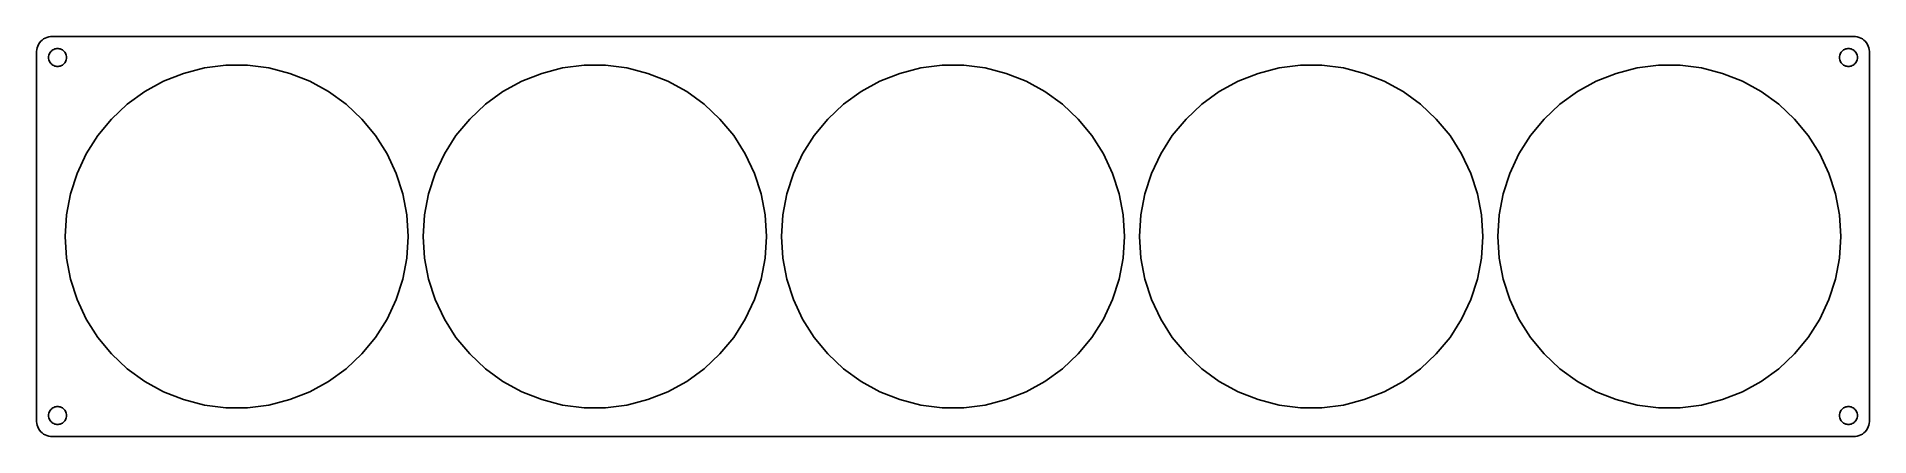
# Model space of a CAD drawing. Header units: metres. Extents: x -307 to 307, y -67 to 67.
import ezdxf

# ---------------------------------------------------------------- set-up
doc = ezdxf.new("R2010")
doc.units = ezdxf.units.M

msp = doc.modelspace()

# ---------------------------------------------------------------- linework, layer by layer
for p, q in [((-306.961, 62.6267), (-307, 62)), ((-307, 62), (-307, -62)), ((-306.843, 63.2434), (-306.961, 62.6267)), ((-306.649, 63.8406), (-306.843, 63.2434)), ((-306.382, 64.4088), (-306.649, 63.8406)), ((-306.045, 64.9389), (-306.382, 64.4088)), ((-305.645, 65.4227), (-306.045, 64.9389)), ((-305.187, 65.8526), (-305.645, 65.4227)), ((-304.679, 66.2216), (-305.187, 65.8526)), ((-304.129, 66.5241), (-304.679, 66.2216)), ((-303.545, 66.7553), (-304.129, 66.5241)), ((-302.937, 66.9114), (-303.545, 66.7553)), ((-302.314, 66.9901), (-302.937, 66.9114)), ((-302.789, 61.1044), (-302.629, 61.4453)), ((-302.629, 61.4453), (-302.427, 61.7634)), ((-302.427, 61.7634), (-302.187, 62.0536)), ((302.314, 66.9901), (-302.314, 66.9901)), ((-302.187, 62.0536), (-301.912, 62.3115)), ((-301.912, 62.3115), (-301.607, 62.533)), ((-301.607, 62.533), (-301.277, 62.7145)), ((-301.277, 62.7145), (-300.927, 62.8532)), ((-300.927, 62.8532), (-300.562, 62.9469)), ((-300.562, 62.9469), (-300.188, 62.9941)), ((-300.188, 62.9941), (-299.812, 62.9941)), ((-299.812, 62.9941), (-299.438, 62.9469)), ((-299.438, 62.9469), (-299.073, 62.8532)), ((-299.073, 62.8532), (-298.723, 62.7145)), ((-298.723, 62.7145), (-298.393, 62.533)), ((-298.393, 62.533), (-298.088, 62.3115)), ((-298.088, 62.3115), (-297.813, 62.0536)), ((-297.813, 62.0536), (-297.573, 61.7634)), ((-297.573, 61.7634), (-297.371, 61.4453)), ((-297.371, 61.4453), (-297.211, 61.1044)), ((297.211, 61.1044), (297.371, 61.4453)), ((297.371, 61.4453), (297.573, 61.7634)), ((297.573, 61.7634), (297.813, 62.0536)), ((297.813, 62.0536), (298.088, 62.3115)), ((298.088, 62.3115), (298.393, 62.533)), ((298.393, 62.533), (298.723, 62.7145)), ((298.723, 62.7145), (299.073, 62.8532)), ((299.073, 62.8532), (299.438, 62.9469)), ((299.438, 62.9469), (299.812, 62.9941)), ((299.812, 62.9941), (300.188, 62.9941)), ((300.188, 62.9941), (300.562, 62.9469)), ((300.562, 62.9469), (300.927, 62.8532)), ((300.927, 62.8532), (301.277, 62.7145)), ((301.277, 62.7145), (301.607, 62.533)), ((301.607, 62.533), (301.912, 62.3115)), ((301.912, 62.3115), (302.187, 62.0536)), ((302.187, 62.0536), (302.427, 61.7634)), ((302.937, 66.9114), (302.314, 66.9901)), ((302.427, 61.7634), (302.629, 61.4453)), ((302.629, 61.4453), (302.789, 61.1044)), ((303.545, 66.7553), (302.937, 66.9114)), ((304.129, 66.5241), (303.545, 66.7553)), ((304.679, 66.2216), (304.129, 66.5241)), ((305.187, 65.8526), (304.679, 66.2216)), ((305.645, 65.4227), (305.187, 65.8526)), ((306.045, 64.9389), (305.645, 65.4227)), ((306.382, 64.4088), (306.045, 64.9389)), ((306.649, 63.8406), (306.382, 64.4088)), ((306.843, 63.2434), (306.649, 63.8406)), ((306.961, 62.6267), (306.843, 63.2434)), ((307, 62), (306.961, 62.6267)), ((307, -62), (307, 62)), ((-303, 60), (-302.976, 60.376)), ((-302.976, 59.624), (-303, 60)), ((-302.976, 60.376), (-302.906, 60.7461)), ((-302.906, 59.2539), (-302.976, 59.624)), ((-302.906, 60.7461), (-302.789, 61.1044)), ((-302.789, 58.8956), (-302.906, 59.2539)), ((-302.629, 58.5547), (-302.789, 58.8956)), ((-302.427, 58.2366), (-302.629, 58.5547)), ((-302.187, 57.9464), (-302.427, 58.2366)), ((-301.912, 57.6885), (-302.187, 57.9464)), ((-301.607, 57.467), (-301.912, 57.6885)), ((-301.277, 57.2855), (-301.607, 57.467)), ((-300.927, 57.1468), (-301.277, 57.2855)), ((-300.562, 57.0531), (-300.927, 57.1468)), ((-300.188, 57.0059), (-300.562, 57.0531)), ((-299.812, 57.0059), (-300.188, 57.0059)), ((-299.438, 57.0531), (-299.812, 57.0059)), ((-299.073, 57.1468), (-299.438, 57.0531)), ((-298.723, 57.2855), (-299.073, 57.1468)), ((-298.393, 57.467), (-298.723, 57.2855)), ((-298.088, 57.6885), (-298.393, 57.467)), ((-297.813, 57.9464), (-298.088, 57.6885)), ((-297.573, 58.2366), (-297.813, 57.9464)), ((-297.371, 58.5547), (-297.573, 58.2366)), ((-297.211, 58.8956), (-297.371, 58.5547)), ((-297.211, 61.1044), (-297.094, 60.7461)), ((-297.094, 59.2539), (-297.211, 58.8956)), ((-297.094, 60.7461), (-297.024, 60.376)), ((-297.024, 59.624), (-297.094, 59.2539)), ((-297.024, 60.376), (-297, 60)), ((-297, 60), (-297.024, 59.624)), ((-257.768, 54.6857), (-250.774, 56.4815)), ((-250.774, 56.4815), (-243.61, 57.3865)), ((-243.61, 57.3865), (-236.39, 57.3865)), ((-236.39, 57.3865), (-229.226, 56.4815)), ((-229.226, 56.4815), (-222.232, 54.6857)), ((-137.768, 54.6857), (-130.774, 56.4815)), ((-130.774, 56.4815), (-123.61, 57.3865)), ((-123.61, 57.3865), (-116.39, 57.3865)), ((-116.39, 57.3865), (-109.226, 56.4815)), ((-109.226, 56.4815), (-102.232, 54.6857)), ((-17.7685, 54.6857), (-10.7744, 56.4815)), ((-10.7744, 56.4815), (-3.61044, 57.3865)), ((-3.61044, 57.3865), (3.61044, 57.3865)), ((3.61044, 57.3865), (10.7744, 56.4815)), ((10.7744, 56.4815), (17.7685, 54.6857)), ((102.232, 54.6857), (109.226, 56.4815)), ((109.226, 56.4815), (116.39, 57.3865)), ((116.39, 57.3865), (123.61, 57.3865)), ((123.61, 57.3865), (130.774, 56.4815)), ((130.774, 56.4815), (137.768, 54.6857)), ((222.232, 54.6857), (229.226, 56.4815)), ((229.226, 56.4815), (236.39, 57.3865)), ((236.39, 57.3865), (243.61, 57.3865)), ((243.61, 57.3865), (250.774, 56.4815)), ((250.774, 56.4815), (257.768, 54.6857)), ((297, 60), (297.024, 60.376)), ((297.024, 59.624), (297, 60)), ((297.024, 60.376), (297.094, 60.7461)), ((297.094, 59.2539), (297.024, 59.624)), ((297.094, 60.7461), (297.211, 61.1044)), ((297.211, 58.8956), (297.094, 59.2539)), ((297.371, 58.5547), (297.211, 58.8956)), ((297.573, 58.2366), (297.371, 58.5547)), ((297.813, 57.9464), (297.573, 58.2366)), ((298.088, 57.6885), (297.813, 57.9464)), ((298.393, 57.467), (298.088, 57.6885)), ((298.723, 57.2855), (298.393, 57.467)), ((299.073, 57.1468), (298.723, 57.2855)), ((299.438, 57.0531), (299.073, 57.1468)), ((299.812, 57.0059), (299.438, 57.0531)), ((300.188, 57.0059), (299.812, 57.0059)), ((300.562, 57.0531), (300.188, 57.0059)), ((300.927, 57.1468), (300.562, 57.0531)), ((301.277, 57.2855), (300.927, 57.1468)), ((301.607, 57.467), (301.277, 57.2855)), ((301.912, 57.6885), (301.607, 57.467)), ((302.187, 57.9464), (301.912, 57.6885)), ((302.427, 58.2366), (302.187, 57.9464)), ((302.629, 58.5547), (302.427, 58.2366)), ((302.789, 58.8956), (302.629, 58.5547)), ((302.789, 61.1044), (302.906, 60.7461)), ((302.906, 59.2539), (302.789, 58.8956)), ((302.906, 60.7461), (302.976, 60.376)), ((302.976, 59.624), (302.906, 59.2539)), ((302.976, 60.376), (303, 60)), ((303, 60), (302.976, 59.624)), ((-270.81, 48.5488), (-264.482, 52.0276)), ((-264.482, 52.0276), (-257.768, 54.6857)), ((-222.232, 54.6857), (-215.518, 52.0276)), ((-215.518, 52.0276), (-209.19, 48.5488)), ((-150.81, 48.5488), (-144.482, 52.0276)), ((-144.482, 52.0276), (-137.768, 54.6857)), ((-102.232, 54.6857), (-95.5177, 52.0276)), ((-95.5177, 52.0276), (-89.19, 48.5488)), ((-30.81, 48.5488), (-24.4823, 52.0276)), ((-24.4823, 52.0276), (-17.7685, 54.6857)), ((17.7685, 54.6857), (24.4823, 52.0276)), ((24.4823, 52.0276), (30.81, 48.5488)), ((89.19, 48.5488), (95.5177, 52.0276)), ((95.5177, 52.0276), (102.232, 54.6857)), ((137.768, 54.6857), (144.482, 52.0276)), ((144.482, 52.0276), (150.81, 48.5488)), ((209.19, 48.5488), (215.518, 52.0276)), ((215.518, 52.0276), (222.232, 54.6857)), ((257.768, 54.6857), (264.482, 52.0276)), ((264.482, 52.0276), (270.81, 48.5488)), ((-281.916, 39.3615), (-276.652, 44.3045)), ((-276.652, 44.3045), (-270.81, 48.5488)), ((-209.19, 48.5488), (-203.348, 44.3045)), ((-203.348, 44.3045), (-198.084, 39.3615)), ((-161.916, 39.3615), (-156.652, 44.3045)), ((-156.652, 44.3045), (-150.81, 48.5488)), ((-89.19, 48.5488), (-83.3481, 44.3045)), ((-83.3481, 44.3045), (-78.0843, 39.3615)), ((-41.9157, 39.3615), (-36.6519, 44.3045)), ((-36.6519, 44.3045), (-30.81, 48.5488)), ((30.81, 48.5488), (36.6519, 44.3045)), ((36.6519, 44.3045), (41.9157, 39.3615)), ((78.0843, 39.3615), (83.3481, 44.3045)), ((83.3481, 44.3045), (89.19, 48.5488)), ((150.81, 48.5488), (156.652, 44.3045)), ((156.652, 44.3045), (161.916, 39.3615)), ((198.084, 39.3615), (203.348, 44.3045)), ((203.348, 44.3045), (209.19, 48.5488)), ((270.81, 48.5488), (276.652, 44.3045)), ((276.652, 44.3045), (281.916, 39.3615)), ((-286.518, 33.7977), (-281.916, 39.3615)), ((-198.084, 39.3615), (-193.482, 33.7977)), ((-166.518, 33.7977), (-161.916, 39.3615)), ((-78.0843, 39.3615), (-73.4815, 33.7977)), ((-46.5185, 33.7977), (-41.9157, 39.3615)), ((41.9157, 39.3615), (46.5185, 33.7977)), ((73.4815, 33.7977), (78.0843, 39.3615)), ((161.916, 39.3615), (166.518, 33.7977)), ((193.482, 33.7977), (198.084, 39.3615)), ((281.916, 39.3615), (286.518, 33.7977)), ((-290.388, 27.7008), (-286.518, 33.7977)), ((-193.482, 33.7977), (-189.612, 27.7008)), ((-170.388, 27.7008), (-166.518, 33.7977)), ((-73.4815, 33.7977), (-69.6124, 27.7008)), ((-50.3876, 27.7008), (-46.5185, 33.7977)), ((46.5185, 33.7977), (50.3876, 27.7008)), ((69.6124, 27.7008), (73.4815, 33.7977)), ((166.518, 33.7977), (170.388, 27.7008)), ((189.612, 27.7008), (193.482, 33.7977)), ((286.518, 33.7977), (290.388, 27.7008)), ((-293.462, 21.1672), (-290.388, 27.7008)), ((-189.612, 27.7008), (-186.538, 21.1672)), ((-173.462, 21.1672), (-170.388, 27.7008)), ((-69.6124, 27.7008), (-66.5378, 21.1672)), ((-53.4621, 21.1672), (-50.3876, 27.7008)), ((50.3876, 27.7008), (53.4621, 21.1672)), ((66.5378, 21.1672), (69.6124, 27.7008)), ((170.388, 27.7008), (173.462, 21.1672)), ((186.538, 21.1672), (189.612, 27.7008)), ((290.388, 27.7008), (293.462, 21.1672)), ((-295.694, 14.2997), (-293.462, 21.1672)), ((-186.538, 21.1672), (-184.306, 14.2997)), ((-175.694, 14.2997), (-173.462, 21.1672)), ((-66.5378, 21.1672), (-64.3065, 14.2997)), ((-55.6935, 14.2997), (-53.4621, 21.1672)), ((53.4621, 21.1672), (55.6935, 14.2997)), ((64.3065, 14.2997), (66.5378, 21.1672)), ((173.462, 21.1672), (175.694, 14.2997)), ((184.306, 14.2997), (186.538, 21.1672)), ((293.462, 21.1672), (295.694, 14.2997)), ((-297.047, 7.20665), (-295.694, 14.2997)), ((-184.306, 14.2997), (-182.953, 7.20665)), ((-177.047, 7.20665), (-175.694, 14.2997)), ((-64.3065, 14.2997), (-62.9534, 7.20665)), ((-57.0466, 7.20665), (-55.6935, 14.2997)), ((55.6935, 14.2997), (57.0466, 7.20665)), ((62.9534, 7.20665), (64.3065, 14.2997)), ((175.694, 14.2997), (177.047, 7.20665)), ((182.953, 7.20665), (184.306, 14.2997)), ((295.694, 14.2997), (297.047, 7.20665)), ((-297.5, 0), (-297.047, 7.20665)), ((-182.953, 7.20665), (-182.5, 0)), ((-177.5, 0), (-177.047, 7.20665)), ((-62.9534, 7.20665), (-62.5, 0)), ((-57.5, 0), (-57.0466, 7.20665)), ((57.0466, 7.20665), (57.5, 0)), ((62.5, 0), (62.9534, 7.20665)), ((177.047, 7.20665), (177.5, 0)), ((182.5, 0), (182.953, 7.20665)), ((297.047, 7.20665), (297.5, 0)), ((-297.047, -7.20665), (-297.5, 0)), ((-182.5, 0), (-182.953, -7.20665)), ((-177.047, -7.20665), (-177.5, 0)), ((-62.5, 0), (-62.9534, -7.20665)), ((-57.0466, -7.20665), (-57.5, 0)), ((57.5, 0), (57.0466, -7.20665)), ((62.9534, -7.20665), (62.5, 0)), ((177.5, 0), (177.047, -7.20665)), ((182.953, -7.20665), (182.5, 0)), ((297.5, 0), (297.047, -7.20665)), ((-295.694, -14.2997), (-297.047, -7.20665)), ((-182.953, -7.20665), (-184.306, -14.2997)), ((-175.694, -14.2997), (-177.047, -7.20665)), ((-62.9534, -7.20665), (-64.3065, -14.2997)), ((-55.6935, -14.2997), (-57.0466, -7.20665)), ((57.0466, -7.20665), (55.6935, -14.2997)), ((64.3065, -14.2997), (62.9534, -7.20665)), ((177.047, -7.20665), (175.694, -14.2997)), ((184.306, -14.2997), (182.953, -7.20665)), ((297.047, -7.20665), (295.694, -14.2997)), ((-293.462, -21.1672), (-295.694, -14.2997)), ((-184.306, -14.2997), (-186.538, -21.1672)), ((-173.462, -21.1672), (-175.694, -14.2997)), ((-64.3065, -14.2997), (-66.5378, -21.1672)), ((-53.4621, -21.1672), (-55.6935, -14.2997)), ((55.6935, -14.2997), (53.4621, -21.1672)), ((66.5378, -21.1672), (64.3065, -14.2997)), ((175.694, -14.2997), (173.462, -21.1672)), ((186.538, -21.1672), (184.306, -14.2997)), ((295.694, -14.2997), (293.462, -21.1672)), ((-290.388, -27.7008), (-293.462, -21.1672)), ((-186.538, -21.1672), (-189.612, -27.7008)), ((-170.388, -27.7008), (-173.462, -21.1672)), ((-66.5378, -21.1672), (-69.6124, -27.7008)), ((-50.3876, -27.7008), (-53.4621, -21.1672)), ((53.4621, -21.1672), (50.3876, -27.7008)), ((69.6124, -27.7008), (66.5378, -21.1672)), ((173.462, -21.1672), (170.388, -27.7008)), ((189.612, -27.7008), (186.538, -21.1672)), ((293.462, -21.1672), (290.388, -27.7008)), ((-286.518, -33.7977), (-290.388, -27.7008)), ((-189.612, -27.7008), (-193.482, -33.7977)), ((-166.518, -33.7977), (-170.388, -27.7008)), ((-69.6124, -27.7008), (-73.4815, -33.7977)), ((-46.5185, -33.7977), (-50.3876, -27.7008)), ((50.3876, -27.7008), (46.5185, -33.7977)), ((73.4815, -33.7977), (69.6124, -27.7008)), ((170.388, -27.7008), (166.518, -33.7977)), ((193.482, -33.7977), (189.612, -27.7008)), ((290.388, -27.7008), (286.518, -33.7977)), ((-281.916, -39.3615), (-286.518, -33.7977)), ((-193.482, -33.7977), (-198.084, -39.3615)), ((-161.916, -39.3615), (-166.518, -33.7977)), ((-73.4815, -33.7977), (-78.0843, -39.3615)), ((-41.9157, -39.3615), (-46.5185, -33.7977)), ((46.5185, -33.7977), (41.9157, -39.3615)), ((78.0843, -39.3615), (73.4815, -33.7977)), ((166.518, -33.7977), (161.916, -39.3615)), ((198.084, -39.3615), (193.482, -33.7977)), ((286.518, -33.7977), (281.916, -39.3615)), ((-276.652, -44.3045), (-281.916, -39.3615)), ((-198.084, -39.3615), (-203.348, -44.3045)), ((-156.652, -44.3045), (-161.916, -39.3615)), ((-78.0843, -39.3615), (-83.3481, -44.3045)), ((-36.6519, -44.3045), (-41.9157, -39.3615)), ((41.9157, -39.3615), (36.6519, -44.3045)), ((83.3481, -44.3045), (78.0843, -39.3615)), ((161.916, -39.3615), (156.652, -44.3045)), ((203.348, -44.3045), (198.084, -39.3615)), ((281.916, -39.3615), (276.652, -44.3045)), ((-270.81, -48.5488), (-276.652, -44.3045)), ((-264.482, -52.0276), (-270.81, -48.5488)), ((-209.19, -48.5488), (-215.518, -52.0276)), ((-203.348, -44.3045), (-209.19, -48.5488)), ((-150.81, -48.5488), (-156.652, -44.3045)), ((-144.482, -52.0276), (-150.81, -48.5488)), ((-89.19, -48.5488), (-95.5177, -52.0276)), ((-83.3481, -44.3045), (-89.19, -48.5488)), ((-30.81, -48.5488), (-36.6519, -44.3045)), ((-24.4823, -52.0276), (-30.81, -48.5488)), ((30.81, -48.5488), (24.4823, -52.0276)), ((36.6519, -44.3045), (30.81, -48.5488)), ((89.19, -48.5488), (83.3481, -44.3045)), ((95.5177, -52.0276), (89.19, -48.5488)), ((150.81, -48.5488), (144.482, -52.0276)), ((156.652, -44.3045), (150.81, -48.5488)), ((209.19, -48.5488), (203.348, -44.3045)), ((215.518, -52.0276), (209.19, -48.5488)), ((270.81, -48.5488), (264.482, -52.0276)), ((276.652, -44.3045), (270.81, -48.5488)), ((-257.768, -54.6857), (-264.482, -52.0276)), ((-250.774, -56.4815), (-257.768, -54.6857)), ((-222.232, -54.6857), (-229.226, -56.4815)), ((-215.518, -52.0276), (-222.232, -54.6857)), ((-137.768, -54.6857), (-144.482, -52.0276)), ((-130.774, -56.4815), (-137.768, -54.6857)), ((-102.232, -54.6857), (-109.226, -56.4815)), ((-95.5177, -52.0276), (-102.232, -54.6857)), ((-17.7685, -54.6857), (-24.4823, -52.0276)), ((-10.7744, -56.4815), (-17.7685, -54.6857)), ((17.7685, -54.6857), (10.7744, -56.4815)), ((24.4823, -52.0276), (17.7685, -54.6857)), ((102.232, -54.6857), (95.5177, -52.0276)), ((109.226, -56.4815), (102.232, -54.6857)), ((137.768, -54.6857), (130.774, -56.4815)), ((144.482, -52.0276), (137.768, -54.6857)), ((222.232, -54.6857), (215.518, -52.0276)), ((229.226, -56.4815), (222.232, -54.6857)), ((257.768, -54.6857), (250.774, -56.4815)), ((264.482, -52.0276), (257.768, -54.6857)), ((-303, -60), (-302.976, -59.624)), ((-302.976, -60.376), (-303, -60)), ((-302.976, -59.624), (-302.906, -59.2539)), ((-302.906, -60.7461), (-302.976, -60.376)), ((-302.906, -59.2539), (-302.789, -58.8956)), ((-302.789, -61.1044), (-302.906, -60.7461)), ((-302.789, -58.8956), (-302.629, -58.5547)), ((-302.629, -61.4453), (-302.789, -61.1044)), ((-302.629, -58.5547), (-302.427, -58.2366)), ((-302.427, -58.2366), (-302.187, -57.9464)), ((-302.187, -57.9464), (-301.912, -57.6885)), ((-301.912, -57.6885), (-301.607, -57.467)), ((-301.607, -57.467), (-301.277, -57.2855)), ((-301.277, -57.2855), (-300.927, -57.1468)), ((-300.927, -57.1468), (-300.562, -57.0531)), ((-300.562, -57.0531), (-300.188, -57.0059)), ((-300.188, -57.0059), (-299.812, -57.0059)), ((-299.812, -57.0059), (-299.438, -57.0531)), ((-299.438, -57.0531), (-299.073, -57.1468)), ((-299.073, -57.1468), (-298.723, -57.2855)), ((-298.723, -57.2855), (-298.393, -57.467)), ((-298.393, -57.467), (-298.088, -57.6885)), ((-298.088, -57.6885), (-297.813, -57.9464)), ((-297.813, -57.9464), (-297.573, -58.2366)), ((-297.573, -58.2366), (-297.371, -58.5547)), ((-297.371, -58.5547), (-297.211, -58.8956)), ((-297.211, -61.1044), (-297.371, -61.4453)), ((-297.211, -58.8956), (-297.094, -59.2539)), ((-297.094, -60.7461), (-297.211, -61.1044)), ((-297.094, -59.2539), (-297.024, -59.624)), ((-297.024, -60.376), (-297.094, -60.7461)), ((-297.024, -59.624), (-297, -60)), ((-297, -60), (-297.024, -60.376)), ((-243.61, -57.3865), (-250.774, -56.4815)), ((-236.39, -57.3865), (-243.61, -57.3865)), ((-229.226, -56.4815), (-236.39, -57.3865)), ((-123.61, -57.3865), (-130.774, -56.4815)), ((-116.39, -57.3865), (-123.61, -57.3865)), ((-109.226, -56.4815), (-116.39, -57.3865)), ((-3.61044, -57.3865), (-10.7744, -56.4815)), ((3.61044, -57.3865), (-3.61044, -57.3865)), ((10.7744, -56.4815), (3.61044, -57.3865)), ((116.39, -57.3865), (109.226, -56.4815)), ((123.61, -57.3865), (116.39, -57.3865)), ((130.774, -56.4815), (123.61, -57.3865)), ((236.39, -57.3865), (229.226, -56.4815)), ((243.61, -57.3865), (236.39, -57.3865)), ((250.774, -56.4815), (243.61, -57.3865)), ((297, -60), (297.024, -59.624)), ((297.024, -60.376), (297, -60)), ((297.024, -59.624), (297.094, -59.2539)), ((297.094, -60.7461), (297.024, -60.376)), ((297.094, -59.2539), (297.211, -58.8956)), ((297.211, -61.1044), (297.094, -60.7461)), ((297.211, -58.8956), (297.371, -58.5547)), ((297.371, -61.4453), (297.211, -61.1044)), ((297.371, -58.5547), (297.573, -58.2366)), ((297.573, -58.2366), (297.813, -57.9464)), ((297.813, -57.9464), (298.088, -57.6885)), ((298.088, -57.6885), (298.393, -57.467)), ((298.393, -57.467), (298.723, -57.2855)), ((298.723, -57.2855), (299.073, -57.1468)), ((299.073, -57.1468), (299.438, -57.0531)), ((299.438, -57.0531), (299.812, -57.0059)), ((299.812, -57.0059), (300.188, -57.0059)), ((300.188, -57.0059), (300.562, -57.0531)), ((300.562, -57.0531), (300.927, -57.1468)), ((300.927, -57.1468), (301.277, -57.2855)), ((301.277, -57.2855), (301.607, -57.467)), ((301.607, -57.467), (301.912, -57.6885)), ((301.912, -57.6885), (302.187, -57.9464)), ((302.187, -57.9464), (302.427, -58.2366)), ((302.427, -58.2366), (302.629, -58.5547)), ((302.629, -58.5547), (302.789, -58.8956)), ((302.789, -61.1044), (302.629, -61.4453)), ((302.789, -58.8956), (302.906, -59.2539)), ((302.906, -60.7461), (302.789, -61.1044)), ((302.906, -59.2539), (302.976, -59.624)), ((302.976, -60.376), (302.906, -60.7461)), ((302.976, -59.624), (303, -60)), ((303, -60), (302.976, -60.376)), ((-307, -62), (-306.961, -62.6267)), ((-306.961, -62.6267), (-306.843, -63.2434)), ((-306.843, -63.2434), (-306.649, -63.8406)), ((-306.649, -63.8406), (-306.382, -64.4088)), ((-306.382, -64.4088), (-306.045, -64.9389)), ((-306.045, -64.9389), (-305.645, -65.4227)), ((-305.645, -65.4227), (-305.187, -65.8526)), ((-305.187, -65.8526), (-304.679, -66.2216)), ((-304.679, -66.2216), (-304.129, -66.5241)), ((-304.129, -66.5241), (-303.545, -66.7553)), ((-303.545, -66.7553), (-302.937, -66.9114)), ((-302.937, -66.9114), (-302.314, -66.9901)), ((-302.427, -61.7634), (-302.629, -61.4453)), ((-302.187, -62.0536), (-302.427, -61.7634)), ((-302.314, -66.9901), (302.314, -66.9901)), ((-301.912, -62.3115), (-302.187, -62.0536)), ((-301.607, -62.533), (-301.912, -62.3115)), ((-301.277, -62.7145), (-301.607, -62.533)), ((-300.927, -62.8532), (-301.277, -62.7145)), ((-300.562, -62.9469), (-300.927, -62.8532)), ((-300.188, -62.9941), (-300.562, -62.9469)), ((-299.812, -62.9941), (-300.188, -62.9941)), ((-299.438, -62.9469), (-299.812, -62.9941)), ((-299.073, -62.8532), (-299.438, -62.9469)), ((-298.723, -62.7145), (-299.073, -62.8532)), ((-298.393, -62.533), (-298.723, -62.7145)), ((-298.088, -62.3115), (-298.393, -62.533)), ((-297.813, -62.0536), (-298.088, -62.3115)), ((-297.573, -61.7634), (-297.813, -62.0536)), ((-297.371, -61.4453), (-297.573, -61.7634)), ((297.573, -61.7634), (297.371, -61.4453)), ((297.813, -62.0536), (297.573, -61.7634)), ((298.088, -62.3115), (297.813, -62.0536)), ((298.393, -62.533), (298.088, -62.3115)), ((298.723, -62.7145), (298.393, -62.533)), ((299.073, -62.8532), (298.723, -62.7145)), ((299.438, -62.9469), (299.073, -62.8532)), ((299.812, -62.9941), (299.438, -62.9469)), ((300.188, -62.9941), (299.812, -62.9941)), ((300.562, -62.9469), (300.188, -62.9941)), ((300.927, -62.8532), (300.562, -62.9469)), ((301.277, -62.7145), (300.927, -62.8532)), ((301.607, -62.533), (301.277, -62.7145)), ((301.912, -62.3115), (301.607, -62.533)), ((302.187, -62.0536), (301.912, -62.3115)), ((302.427, -61.7634), (302.187, -62.0536)), ((302.314, -66.9901), (302.937, -66.9114)), ((302.629, -61.4453), (302.427, -61.7634)), ((302.937, -66.9114), (303.545, -66.7553)), ((303.545, -66.7553), (304.129, -66.5241)), ((304.129, -66.5241), (304.679, -66.2216)), ((304.679, -66.2216), (305.187, -65.8526)), ((305.187, -65.8526), (305.645, -65.4227)), ((305.645, -65.4227), (306.045, -64.9389)), ((306.045, -64.9389), (306.382, -64.4088)), ((306.382, -64.4088), (306.649, -63.8406)), ((306.649, -63.8406), (306.843, -63.2434)), ((306.843, -63.2434), (306.961, -62.6267)), ((306.961, -62.6267), (307, -62))]:
    msp.add_line(p, q)

doc.saveas('drawing.dxf')
